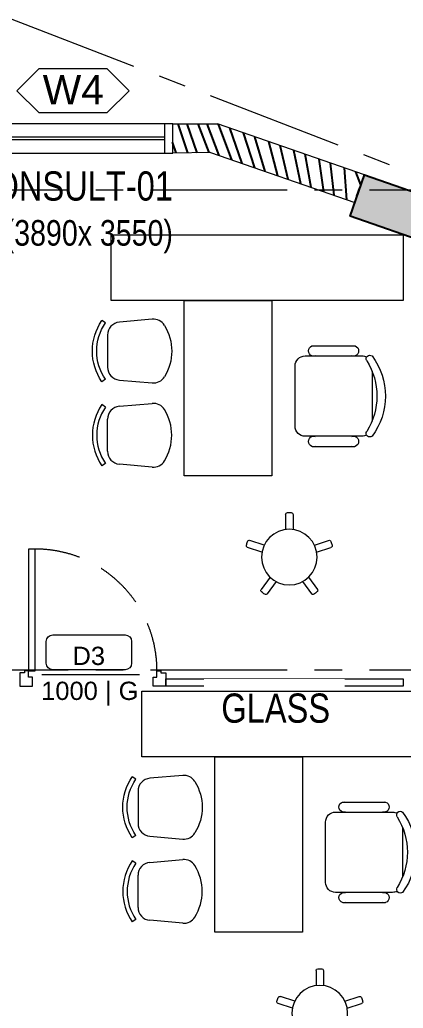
# Model space of a CAD drawing. Header units: metres. Extents: x 60101 to 1133747, y -540 to 107947.
# Drawn here: x 575542 to 578170, y 47523 to 54289 of the extents above; entities that cross this region are included whole.
import ezdxf
from ezdxf.enums import TextEntityAlignment as Align

# ---------------------------------------------------------------- set-up
doc = ezdxf.new("R2010")
doc.units = ezdxf.units.M
doc.header["$LTSCALE"] = 5
doc.header["$PDMODE"] = 3
doc.header["$PDSIZE"] = 20
doc.linetypes.add('CENTER', pattern=[2, 1.25, -0.25, 0.25, -0.25])
doc.linetypes.add('DASHED', pattern=[0.75, 0.5, -0.25])
for name, color, linetype in [('A-COLUMN', 3, 'Continuous'), ('A-DIM', 2, 'Continuous'), ('A-hatch', 251, 'Continuous'), ('A-TEXT', 3, 'Continuous'), ('A-TEXT-DOOR', 11, 'Continuous')]:
    doc.layers.add(name, color=color, linetype=linetype)
for name, color, linetype, lineweight in [('A-Door', 11, 'Continuous', 15), ('A-DOOR-FRAM', 11, 'Continuous', 9), ('A-FLOR-GRID', 252, 'CENTER', 9), ('A-FURN-FREE', 253, 'Continuous', 5), ('A-Furniture', 252, 'Continuous', 5), ('A-WALL-FULL', 4, 'Continuous', 15), ('A-WIND', 152, 'Continuous', 5)]:
    doc.layers.add(name, color=color, linetype=linetype, lineweight=lineweight)
doc.styles.add('Arial', font='arial.ttf', dxfattribs={"height": 135})
doc.styles.add('CEN GOTHIC', font='GOTHIC.TTF', dxfattribs={"width": 0.7})
doc.styles.add('century', font='GOTHIC.TTF', dxfattribs={"width": 0.8})
doc.dimstyles.new('1-50', dxfattribs={"dimscale": 50, "dimtxt": 5, "dimasz": 1.25, "dimexe": 1, "dimexo": 1, "dimgap": 0, "dimtad": 0, "dimdec": 0, "dimrnd": 5, "dimzin": 12, "dimdsep": 46, "dimtxsty": 'CEN GOTHIC', "dimblk": 'ARCHTICK', "dimcen": 1, "dimdle": 1, "dimclrd": 6, "dimclre": 6, "dimclrt": 256, "dimadec": 0, "dimazin": 3, "dimtfac": 1, "dimtdec": 0, "dimtmove": 1, "dimatfit": 2, "dimfxl": 5, "dimfxlon": 1, "dimtvp": 0.75, "dimtolj": 1, "dimtzin": 12, "dimlwd": 18, "dimlwe": 18, "dimarcsym": 0})

# ---------------------------------------------------------------- blocks, each defined once
blk = doc.blocks.new('_ArchTick')
at = {"color": 0, "linetype": 'ByBlock', "const_width": 0.15}
blk.add_lwpolyline([(-0.5, -0.5), (0.5, 0.5)], dxfattribs=at)
blk = doc.blocks.new('*D386')
at = {"layer": 'A-DIM', "color": 6, "lineweight": 18, "transparency": 16777216}
for p, q in [((562958.9981315618, 60773.24887508611), (563060.9292262372, 61055.40140819232)), ((586245.564737994, 52360.68847984532), (586347.4958326694, 52642.84101295154))]:
    blk.add_line(p, q, dxfattribs=at)
at = {"layer": 'A-DIM', "lineweight": 18, "transparency": 16777216}
blk.add_line((562996.9152882736, 61025.36450178723), (586377.5327390746, 52578.82707498796), dxfattribs=at)
at = {"layer": 'Defpoints', "color": 0, "transparency": 16777216}
for p in [(562856.41667273, 60489.29608765381), (586330.5073168902, 52595.81559076719), (586142.9832791622, 52076.73569241306)]:
    blk.add_point(p, dxfattribs=at)
at = {"layer": 'A-DIM', "lineweight": 18, "transparency": 16777216, "xscale": 62.5, "yscale": 62.5, "zscale": 62.5}
for p, rotation in [((563043.940710458, 61008.37598600797), 160.1371189231768), ((586330.5073168902, 52595.81559076719), 340.1371189231768)]:
    blk.add_blockref('_ArchTick', p, dxfattribs=dict(at, rotation=rotation))
at = {"layer": 'A-DIM', "transparency": 16777216, "insert": (574821.0475531656, 57172.52888122335), "char_height": 500, "attachment_point": 5, "rotation": 340.13711892317684, "style": 'century'}
blk.add_mtext('\\A1;24760', dxfattribs=at)
blk = doc.blocks.new('Inf_door_Flush frame  3D - 750X2250 D1-W-1734027-GFC - Second Floor Plan')
at = {"layer": 'A-Door'}
for p, q in [((-375.0000000000083, -18.9999999999973), (-375.0000000000083, 50)), ((-375.0000000000083, 50), (-310.0000000000078, 50)), ((-330.0000000000093, 3.00000000000277), (-330.0000000000093, -28.99999999999726)), ((-310.0000000000078, 3.00000000000277), (-330.0000000000093, 3.00000000000277)), ((-310.0000000000078, 50), (-310.0000000000078, 3.00000000000277)), ((309.9999999999885, 50), (309.9999999999885, 3.00000000000277)), ((374.9999999999914, 50), (309.9999999999885, 50)), ((309.9999999999885, 3.00000000000277), (329.9999999999899, 3.00000000000277)), ((329.9999999999899, 3.00000000000277), (329.9999999999899, -28.99999999999726)), ((374.9999999999914, -18.9999999999973), (374.9999999999914, 50)), ((-350.0000000000082, -18.9999999999973), (-375.0000000000083, -18.9999999999973)), ((-350.0000000000082, -28.99999999999726), (-350.0000000000082, -18.9999999999973)), ((-330.0000000000093, -28.99999999999726), (-350.0000000000082, -28.99999999999726)), ((294.9999999999887, -28.99999999999726), (294.9999999999887, -653.999999999992)), ((329.9999999999899, -28.99999999999726), (294.9999999999887, -28.99999999999726)), ((329.9999999999899, -653.9999999999923), (329.9999999999899, -28.99999999999733)), ((329.9999999999899, -28.99999999999726), (349.9999999999919, -28.99999999999726)), ((349.9999999999919, -18.9999999999973), (374.9999999999914, -18.9999999999973)), ((349.9999999999919, -28.99999999999726), (349.9999999999919, -18.9999999999973)), ((294.9999999999887, -653.9999999999923), (329.9999999999899, -653.9999999999923))]:
    blk.add_line(p, q, dxfattribs=at)
at = {"layer": 'A-Door', "linetype": 'DASHED', "ltscale": 100}
blk.add_arc((294.9999999999878, -28.99999999999524), 624.9999999999977, 180.0000000000001, 269.9999999999998, dxfattribs=at)
blk = doc.blocks.new('DOOR-NAME-NEW')
at = {"layer": 'A-DOOR-FRAM'}
blk.add_line((-323.1754923953122, 0), (346.4791159013603, 0), dxfattribs=at)
blk.add_lwpolyline([(-292.6930766478181, 225.0774963833392, -0.414213562373095), (-247.6930766478181, 270.0774963833392), (247.6930766478181, 270.0774963833392, -0.414213562373095), (292.6930766478181, 225.0774963833392), (292.6930766478181, 76.6205697208643, -0.414213562373095), (247.6930766478181, 31.6205697208643), (-247.6930766478181, 31.6205697208643, -0.414213562373095), (-292.6930766478181, 76.6205697208643)], format="xyb", close=True, dxfattribs=at)
at = {"layer": 'A-TEXT', "color": 30, "true_color": 0xff8c1a, "style": 'Arial'}
for tag, p in [('D5C', (-1.303779687732458, 77.316281799227)), ('DSIZE', (7.30733803845942, -210))]:
    blk.add_attdef(tag, text='', height=150, dxfattribs=at).set_placement(p, align=Align.CENTER)
blk = doc.blocks.new('COLB')
at = {"layer": 'A-hatch'}
h = blk.add_hatch(color=256, dxfattribs=at)
h.paths.add_polyline_path([(-12242.1729319474, -6449.584338811954), (-11943.38623918814, -6449.584338811954), (-11943.38623918814, -7047.157724330551), (-12242.1729319474, -7047.157724330551)])
h.paths.add_polyline_path([(-8544.687609050947, -7047.157724330551), (-8544.687609050947, -6748.371031571252), (-7947.114223532379, -6748.371031571252), (-7947.114223532379, -7047.157724330551)])
h.paths.add_polyline_path([(-5332.730661888549, -7047.157724330449), (-5332.730661888549, -6748.371031571165), (-4735.157276369922, -6748.371031571165), (-4735.157276369922, -7047.157724330449)])
h.paths.add_polyline_path([(-1896.683695156651, -7047.157724330551), (-1896.683695156651, -6748.371031571252), (-1299.110309638025, -6748.371031571252), (-1299.110309638025, -7047.157724330551)])
h.paths.add_polyline_path([(1726.104954549635, -7047.157724330551), (1726.104954549635, -6748.371031571252), (2323.678340068262, -6748.371031571252), (2323.678340068262, -7047.157724330551)])
h.paths.add_polyline_path([(6544.040375293465, -6449.584338811954), (6842.827068052778, -6449.584338811954), (6842.827068052778, -7047.157724330551), (6544.040375293465, -7047.157724330551)])
h.paths.add_polyline_path([(6544.040375293465, 273.1162482721993), (6842.827068052778, 273.1162482721993), (6842.827068052778, -324.4571372463979), (6544.040375293465, -324.4571372463979)])
h.paths.add_polyline_path([(6544.040375293465, 2364.62309758726), (6842.827068052778, 2364.62309758726), (6842.827068052778, 1767.049712068663), (6544.040375293465, 1767.049712068663)])
h.paths.add_polyline_path([(-5332.730661888549, -2714.750679320758), (-5332.730661888549, -2415.963986561459), (-4735.157276369922, -2415.963986561459), (-4735.157276369922, -2714.750679320758)])
h.paths.add_polyline_path([(-12242.17293194722, -3461.717411218997), (-11943.38623918791, -3461.717411218997), (-11943.38623918791, -4059.290796737594), (-12242.17293194722, -4059.290796737594)])
h.paths.add_polyline_path([(-12242.17293194722, 273.1162482721993), (-11943.38623918791, 273.1162482721993), (-11943.38623918791, -324.4571372463979), (-12242.17293194722, -324.4571372463979)])
h.paths.add_polyline_path([(-12242.17293194722, 6024.760083888628), (-11943.38623918791, 6024.760083888628), (-11943.38623918791, 5427.186698370046), (-12242.17293194722, 5427.186698370046)])
h.paths.add_polyline_path([(-11579.59782048588, 10179.28237007686), (-11677.79279493995, 9897.092301573313), (-12242.1729319474, 10093.48225048141), (-12143.97795749333, 10375.67231898494)])
h.paths.add_polyline_path([(-4735.157276369922, 7797.590952145183), (-4833.352250823868, 7515.400883641647), (-5397.732387830736, 7711.790832549319), (-5299.537413376675, 7993.980901052855)])
h.paths.add_polyline_path([(-5332.730661888549, 2140.53307801779), (-5332.730661888549, 2439.319770777089), (-4735.157276369922, 2439.319770777089), (-4735.157276369922, 2140.53307801779)])
h.paths.add_polyline_path([(2024.421654564328, 5443.986474552643), (1926.226680110442, 5161.796406049107), (1361.846543103573, 5358.186354956779), (1460.041517557635, 5640.376423460315)])
at = {"layer": 'A-COLUMN', "ltscale": 10}
blk.add_lwpolyline([(2024.421654564328, 5443.986474552643), (1926.226680110442, 5161.796406049107), (1361.846543103573, 5358.186354956779), (1460.041517557635, 5640.376423460315)], close=True, dxfattribs=at)
blk = doc.blocks.new('COL.CEN')
at = {"layer": 'A-FLOR-GRID', "ltscale": 150}
for p, q in [((-10026.3743896058, 23900.63967903374), (13356.59099061473, 14904.74970885021)), ((-10036.26838279075, 17331.90794201626), (13356.59099061473, 17331.90794201626)), ((-10036.26838279075, 14045.25432166376), (13356.59099061473, 14045.25432166376))]:
    blk.add_line(p, q, dxfattribs=at)
blk = doc.blocks.new('COL WITH GRID')
at = {"layer": 'A-DIM'}
blk.add_blockref('COLB', (-3122.886414690875, 10035.48507749528), dxfattribs=at)
at = {"layer": 'A-TEXT'}
blk.add_blockref('COL.CEN', (-8092.389425362577, -1757.19115636585), dxfattribs=at)
blk = doc.blocks.new('WINDOW SYMBOL')
at = {"layer": 'A-Furniture'}
blk.add_lwpolyline([(-234.8076211353473, 299.9999999999418), (-384.8076211353473, 149.9999999999709), (-234.8076211353473, -2.91038304567337e-11), (234.8076211353473, 0), (384.8076211353473, 149.9999999999709), (234.8076211353473, 299.9999999999418)], close=True, dxfattribs=at)
at = {"layer": 'A-COLUMN', "style": 'Arial'}
blk.add_attdef('WN', text='', height=200, dxfattribs=at).set_placement((2.31291986850556, 56.46017627458787), align=Align.CENTER)
blk = doc.blocks.new('CL')
at = {"layer": 'A-Furniture'}
for p, q in [((-1074.507677406596, 2133.48707396767), (-1074.507677406247, 747.7867296626791)), ((-874.5076774063054, 747.7867296626791), (-874.5076774067129, 2133.48707396767))]:
    blk.add_line(p, q, dxfattribs=at)
for points in [[(-874.5076774062472, 2133.48707396767), (-874.5076774062472, 2190.63690160957), (-1074.507677406247, 2190.63690160957), (-1074.507677406247, 2133.48707396767)], [(-874.5076774063054, 690.6369020212442), (-874.5076774063054, 747.7867296626791), (-1074.507677406247, 747.7867296626791), (-1074.507677406247, 690.6369020212442)]]:
    blk.add_lwpolyline(points, close=True, dxfattribs=at)
at = {"layer": 'A-WIND'}
for points in [[(-983.3758714164724, 2133.48707396767), (-983.3758714161231, 747.7867296626791)], [(-964.9502724966733, 2133.48707396767), (-964.950272496324, 747.7867296626791)]]:
    blk.add_lwpolyline(points, dxfattribs=at)
at = {"layer": 'A-WALL-FULL', "rotation": 90}
blk.add_blockref('WINDOW SYMBOL', (-1150.983220118331, 1507.413032585115), dxfattribs=at).add_auto_attribs({'WN': 'W4'})
blk = doc.blocks.new('CHAIR7-flat-7')
at = {"layer": 'A-FURN-FREE'}
for p, q in [((117.4479166686157, 344.7121726874701), (409.6354166734642, 344.7121726874701)), ((458.3333333409391, 275.0000000045634), (68.75000000114096, 275.0000000045634)), ((0, 206.2500000034225), (0, -206.2500000034224)), ((527.0833333420798, -170.5026295012076), (527.0833333420798, 170.5026295012041)), ((68.75000000114073, -275.0000000045634), (458.333333340939, -275.0000000045634)), ((117.4479166686156, -343.7500000057044), (409.6354166734641, -343.7500000057044))]:
    blk.add_line(p, q, dxfattribs=at)
for centre, radius, start, end in [((127.4739583354487, 310.3371726868997), 35.80729166726086, 73.73979529169013, 286.2602047083099), ((399.6093750066311, 310.3371726868997), 35.80729166726086, 253.7397952916901, 106.2602047083099), ((68.75000000114085, 206.2500000034225), 68.75000000114083, 90, 180), ((458.3333333409391, 206.2500000034224), 68.75000000114083, 62.41555916322926, 90), ((512.0655090005943, 254.844749829811), 25.13501855098912, 53.30993542846431, 212.0274125050124), ((160.4166666693286, 0), 458.333333340939, 323.1301023541534, 36.86989764584663), ((110.5406437344748, -1.932676241267473e-12), 450.0877235965957, 327.5757525045905, 32.42424749540942), ((68.75000000114073, -206.2500000034227), 68.75000000114083, 180, 270), ((458.333333340939, -206.2500000034227), 68.75000000114083, 270, 297.5844408367707), ((512.065509000594, -254.8447498298112), 25.13501855098912, 147.9725874949876, 306.6900645715356), ((127.4739583354486, -309.3750000051339), 35.80729166726086, 73.73979529169013, 286.2602047083099), ((399.609375006631, -309.3750000051339), 35.80729166726086, 253.7397952916901, 106.2602047083099)]:
    blk.add_arc(centre, radius, start, end, dxfattribs=at)
blk = doc.blocks.new('CHAIR1-flat-5')
at = {"layer": 'A-FURN-FREE'}
for p, q in [((-454.2826668818018, 192.5455735002095), (-478.7302453333882, 209.2728640198848)), ((-133.1624442627772, 217.8932106050552), (-358.3028115357938, 198.3157873644813)), ((-439.4714689207406, 109.7826879484824), (-439.4714689207406, -109.7826879484824)), ((-454.2826668818018, -192.5455735002095), (-478.7302453333882, -209.2728640198848)), ((-358.3028115357938, -198.3157873644813), (-133.1624442627772, -217.8932106050552))]:
    blk.add_line(p, q, dxfattribs=at)
at = {"layer": 'A-FURN-FREE', "extrusion": (0, 0, -1)}
for centre, major_axis, start_param, end_param in [((-172.8699056120181, 0), (-370.6017795822561, 0), 5.683135094195912, 6.883235520163261), ((-125.4639138783014, 129.3601111904805), (-88.86718776934285, 0), 1.484057988112188, 2.590190223075458), ((-172.8699056120181, 0), (-340.9793836590649, 0), 5.683135094195912, 6.883235520163261), ((-350.6042811509064, 109.7826879494494), (-88.86718776983406, 0), 6.283185307179586, 7.767243295287606), ((-335.5945135505424, 0), (-335.6239595516206, 0), 2.589880270331686, 3.693305036847899), ((-350.6042811509064, -109.7826879494494), (-88.86718776983403, 0), 4.799127319071566, 6.283185307179586), ((-125.4639138783009, -129.3601111904817), (-88.86718776934181, 0), 3.692995084104118, 4.799127319067405)]:
    blk.add_ellipse(centre, major_axis=major_axis, ratio=1, start_param=start_param, end_param=end_param, dxfattribs=at)
blk = doc.blocks.new('CHAIR1-flat-6')
at = {"layer": 'A-FURN-FREE'}
for p, q in [((-454.2826668818018, 192.5455735002096), (-478.7302453333882, 209.2728640198848)), ((-454.2826668818018, -192.5455735002095), (-478.7302453333882, -209.2728640198848))]:
    blk.add_line(p, q, dxfattribs=at)
blk.add_lwpolyline([(-49.76767411988453, -175.916059773534, -0.2838044351802746), (-133.1624442627772, -217.8932106050552), (-358.3028115357938, -198.3157873644811, -0.3890307372447043), (-439.4714689207406, -109.7826879484824), (-439.4714689207406, 109.7826879484824, -0.3890307372447047), (-358.3028115357938, 198.3157873644814), (-133.1624442627772, 217.8932106050552, -0.2838044351802786), (-49.76767411988453, 175.916059773534)], format="xyb", dxfattribs=at)
for centre, radius, start, end in [((-172.8699056120181, 0), 370.6017795822561, 145.619655300114, 214.380344699886), ((-172.8699056120181, 0), 340.9793836590649, 145.619655300114, 214.380344699886), ((-335.5945135505424, 0), 335.6239595516206, 328.3892089342005, 31.61079106579953)]:
    blk.add_arc(centre, radius, start, end, dxfattribs=at)
blk = doc.blocks.new('044-flat-3')
at = {"layer": 'A-FURN-FREE'}
for p, q in [((270.6147133280916, 187.4076206355153), (238.7783273766502, 285.389941561431)), ((222.3010423001444, 171.7095573212243), (190.4646563487026, 269.6918782471339)), ((442.6119132288929, 131.5223424544631), (525.9606539535359, 192.0787472466086)), ((472.4714038516126, 90.42427923580476), (555.8201447700917, 150.9806839322246)), ((12.97621755590899, 25.40000000008149), (116.0009269305688, 25.40000000008149)), ((12.97621755590899, -25.40000000008149), (116.0009270568626, -25.40000000008149)), ((442.6119126998331, -131.5223420700718), (525.9606539535388, -192.0787472466031)), ((472.4714036711928, -90.42427863161129), (555.8201447700944, -150.980683932225)), ((222.3010425639798, -171.70955650923), (190.4646563487112, -269.6918782471339)), ((270.6147136160448, -187.4076197492914), (238.7783273766556, -285.3899415614369))]:
    blk.add_line(p, q, dxfattribs=at)
blk.add_circle((304.7999998484638, 4.69375208922429e-07), 190.4999997659235, dxfattribs=at)
for centre, radius, start, end in [((202.5430741056881, 273.6163940757065), 12.70000000004074, 110.4919063689764, 197.9999999999912), ((304.8000000009779, 0), 304.8000000009778, 105.5080936310243, 110.4919063689764), ((226.6999096196618, 281.465425732858), 12.70000000004074, 17.99999999999128, 105.5080936310117), ((533.4255266576733, 181.8042314180154), 12.70000000004074, 38.49190636897402, 125.9999999999937), ((304.8000000009779, 0), 304.8000000009778, 33.50809363102103, 38.49190636898422), ((548.3552720659571, 161.2551997608177), 12.70000000004074, 305.9999999999937, 33.50809363102103), ((304.8000000009779, 0), 304.8000000009778, 177.5080936310232, 182.4919063689767), ((12.97621755590899, 12.70000000004075), 12.70000000004074, 90, 177.5080936310232), ((12.97621755590899, -12.70000000004075), 12.70000000004074, 182.4919063689767, 270), ((533.4255266576762, -181.80423141801), 12.70000000004074, 234.0000000000063, 321.5080936310341), ((304.8000000009779, 0), 304.8000000009778, 321.508093631026, 326.491906368979), ((548.3552720659571, -161.255199760818), 12.70000000004074, 326.491906368979, 54.00000000000632), ((202.5430741056937, -273.6163940757069), 12.70000000004074, 161.9999999999963, 249.5080936310235), ((304.8000000009779, 0), 304.8000000009778, 249.5080936310235, 254.4919063689757), ((226.6999096196645, -281.465425732858), 12.70000000004074, 254.4919063689883, 341.9999999999923)]:
    blk.add_arc(centre, radius, start, end, dxfattribs=at)
blk = doc.blocks.new('CON-T-NEW')
at = {"layer": 'A-FURN-FREE'}
for points in [[(1423.83539210762, -1708.813880656502), (1873.83539210762, -1708.813880656502), (1873.83539210762, 291.225498503798), (1423.83539210762, 291.225498503798)], [(1873.83539210762, -208.8138806565021), (1873.83539210762, -808.8138806565021), (3073.85502987112, -808.8150069458698), (3073.85502987112, -208.8150069458698)]]:
    blk.add_lwpolyline(points, close=True, dxfattribs=at)
at = {"layer": 'A-FURN-FREE', "rotation": 269.9999999999999}
for name, p in [('CHAIR1-flat-6', (2219.422950369996, -122.5011054095721)), ('CHAIR1-flat-5', (2795.217698055239, -122.5011054095721)), ('CHAIR7-flat-7', (2527.361878308391, -967.8568864962326))]:
    blk.add_blockref(name, p, dxfattribs=at)
at = {"layer": 'A-FURN-FREE'}
blk.add_blockref('044-flat-3', (3324.581058931741, -928.1858936668086), dxfattribs=at)

msp = doc.modelspace()

# ---------------------------------------------------------------- hatches: boundary and pattern name
at = {"layer": 'A-hatch'}
h = msp.add_hatch(dxfattribs=at)
h.set_pattern_fill('ANSI32', color=256, scale=15, angle=59.99999999999999)
h.set_pattern_definition([(105, (236476058.1922056, 1932171452.349514), (-138.0066524310507, -36.97877106902265), []), (105, (236476091.8681806, 1932171510.678014), (-138.0066524310507, -36.97877106902265), [])])
h.paths.add_polyline_path([(576850.1354906275, 53380.15923961543), (576589.0013659995, 53377.28232140603), (576590.3304203838, 53577.2969636163), (576898.2189204572, 53577.2969636163), (577903.5126225089, 53227.43180652778), (577837.8354696684, 53038.69057651875)])
edge = h.paths.add_edge_path(flags=16)
edge.add_line((577873.4902243917, 53141.17739007257), (577903.5126225088, 53227.43180652778))
edge.add_line((577873.4902243917, 53141.17739007257), (577872.8823367958, 53139.38417646669))
edge.add_line((577903.5126225089, 53227.43180652778), (577872.8823367959, 53139.38417646669))

# ---------------------------------------------------------------- linework, layer by layer
at = {"layer": 'A-WALL-FULL', "elevation": -286.9999999999919}
msp.add_lwpolyline([(576850.1354906275, 53380.15923961543), (576590.3304203838, 53377.2969636163), (576590.3304203838, 53577.2969636163), (576898.2189204572, 53577.2969636163)], dxfattribs=at)
at = {"layer": 'A-WALL-FULL'}
msp.add_lwpolyline([(576850.1354906275, 53380.15923961543), (577837.8354696684, 53038.69057651875), (577903.5126225089, 53227.43180652778), (577872.8823367958, 53139.38417646669), (577873.4902243917, 53141.17739007257), (577903.5126225089, 53227.43180652778), (576898.2189204572, 53577.2969636163), (576898.2189204572, 53577.2969636163)], dxfattribs=at)
at = {"layer": 'A-WIND', "elevation": -286.9999999999945}
msp.add_lwpolyline([(576542.442471145, 49777.58843756128), (578169.576059501, 49777.58843756128), (578169.576059501, 49727.58843756128), (576542.442471145, 49727.58843756128)], close=True, dxfattribs=at)

# ---------------------------------------------------------------- block references
msp.add_blockref('COL WITH GRID', (579566.3575196421, 37551.57030557218))
at = {"rotation": 270}
msp.add_blockref('CL', (574399.6935187744, 52502.78928621006, -286.9999999999919), dxfattribs=at)
at = {"layer": 'A-Door', "lineweight": 15, "xscale": 1.333333333333312, "yscale": 1.333333333333312, "zscale": 1.333333333333312, "rotation": 180}
msp.add_blockref('Inf_door_Flush frame  3D - 750X2250 D1-W-1734027-GFC - Second Floor Plan', (576042.442471145, 49794.25510422795, -286.9999999999919), dxfattribs=at)
at = {"layer": 'A-FURN-FREE', "xscale": -1, "rotation": 90}
msp.add_blockref('CON-T-NEW', (576460.7621788437, 54240.68186240109), dxfattribs=at)
at = {"layer": 'A-TEXT-DOOR', "color": 30, "true_color": 0xff8c1a}
ref = msp.add_blockref('DOOR-NAME-NEW', (576016.2100913086, 49808.34816541339, -286.9999999999919), dxfattribs=at)
ref.add_attrib('DSIZE', '1000 | G', dxfattribs={"layer": '0', "height": 125, "style": 'Arial'}).set_placement((576022.2995397606, 49633.34816541339, -286.9999999999919), align=Align.CENTER)
ref.add_attrib('D5C', 'D3', dxfattribs={"layer": '0', "height": 125, "style": 'Arial'}).set_placement((576015.1236083069, 49872.77840032245, -286.9999999999919), align=Align.CENTER)

# ---------------------------------------------------------------- texts
at = {"layer": 'A-TEXT', "insert": (576591.8887192879, 52690.45695165583, -286.9999999999919), "char_height": 200, "width": 2075.038593365356, "attachment_point": 9, "style": 'century'}
msp.add_mtext('{\\fArial|b0|i0|c0|p34;CONSULT-01\\P\\H0.875x;(3890x 3550)}', dxfattribs=at)

# ---------------------------------------------------------------- dimensions: what is measured, and where the dimension line sits
at = {"layer": 'A-DIM', "color": 1}
dim = msp.add_aligned_dim(p1=(562856.4166727299, 60489.29608765384), p2=(586142.9832791621, 52076.73569241306), distance=551.9141288290962, dimstyle='1-50', override={"dimtxt": 10, "dimtxsty": 'century', "dimblk": 'ArchTick', "dimclrd": 256, "dimclre": 6}, dxfattribs=at)
dim.commit()
dim.dimension.update_dxf_attribs({"geometry": '*D386', "text_midpoint": (574821.0475531656, 57172.52888122335)})

# ---------------------------------------------------------------- next in the draw order: texts
at = {"layer": 'A-TEXT', "extrusion": (-9.406342291004258e-07, -0.000365439744260801, 0.9999999332264522), "insert": (577668.567297284, 49677.51698602032, -0.5231152794973575), "char_height": 199.9999999999995, "width": 764.2700022905957, "attachment_point": 3, "text_direction": (0.9999999999995577, -3.437456985039921e-10, 9.4063416629115e-07), "style": 'century', "bg_fill": 2}
msp.add_mtext('{\\fArial|b0|i0|c0|p34;GLASS}', dxfattribs=at)

# ---------------------------------------------------------------- next in the draw order: block references
at = {"layer": 'A-FURN-FREE', "xscale": -1, "rotation": 90}
msp.add_blockref('CON-T-NEW', (576669.5771857904, 51118.46942750987), dxfattribs=at)

doc.saveas('drawing.dxf')
